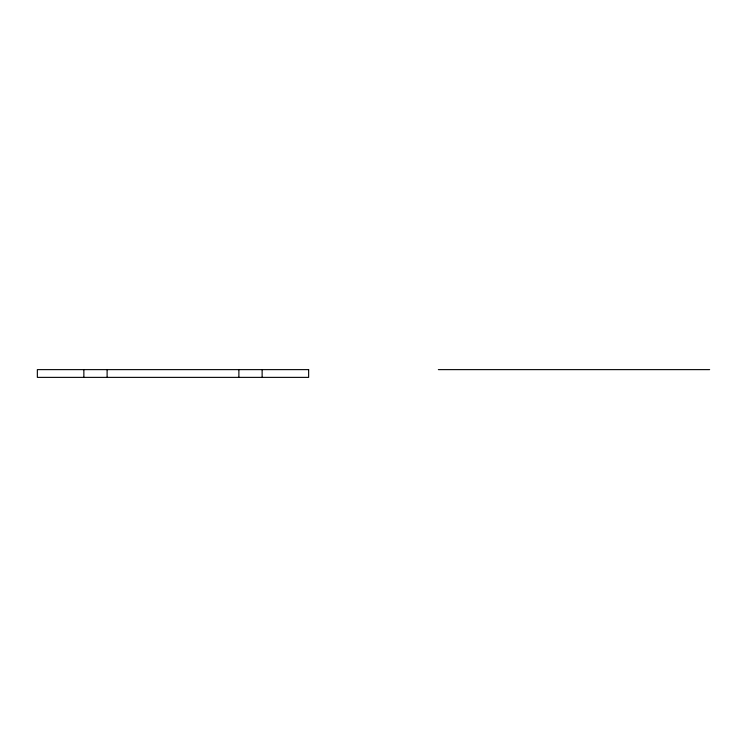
<?xml version="1.0" encoding="UTF-8"?>
<svg xmlns="http://www.w3.org/2000/svg" width="747" height="747" viewBox="0 0 747 747"><rect width="100%" height="100%" fill="white"/><g stroke="black" fill="none" stroke-linecap="round" stroke-linejoin="round"><path stroke-width="1.12" d="M438.358 369.625L709.65 369.625M262.132 369.625L262.132 377.375M238.881 369.625L238.881 377.375M107.11 369.625L107.11 377.375M83.86 369.625L83.86 377.375M308.642 369.625L37.35 369.625L37.35 377.375L308.642 377.375L308.642 369.625"/></g></svg>
